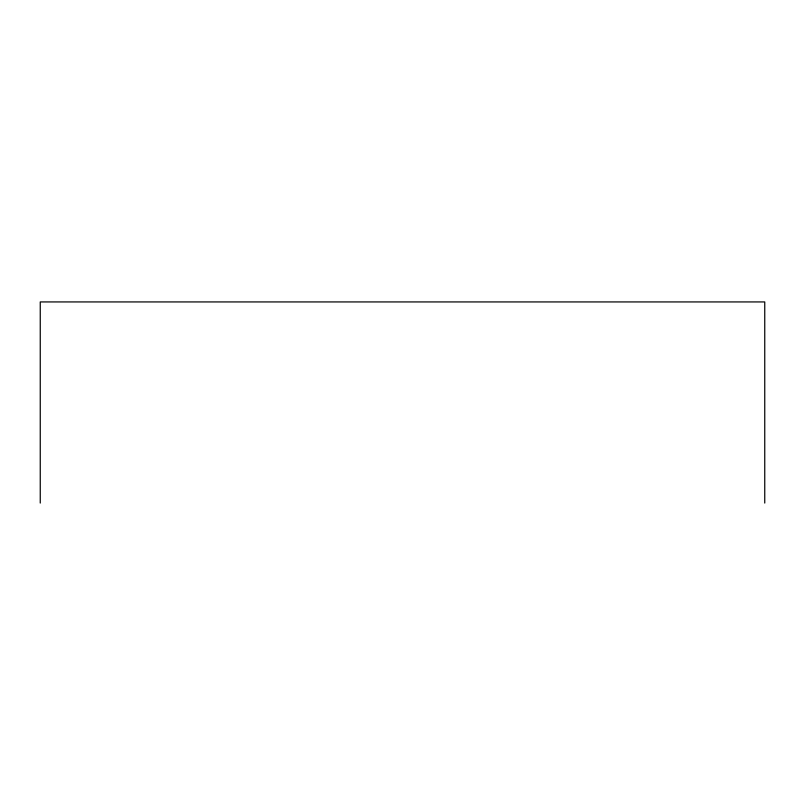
<?xml version="1.0" encoding="UTF-8"?>
<svg xmlns="http://www.w3.org/2000/svg" width="805" height="805" viewBox="0 0 805 805"><rect width="100%" height="100%" fill="white"/><g stroke="black" fill="none" stroke-linecap="round" stroke-linejoin="round"><path stroke-width="1.21" d="M764.75 503.065L764.75 301.935L40.25 301.935L40.25 503.065"/></g></svg>
